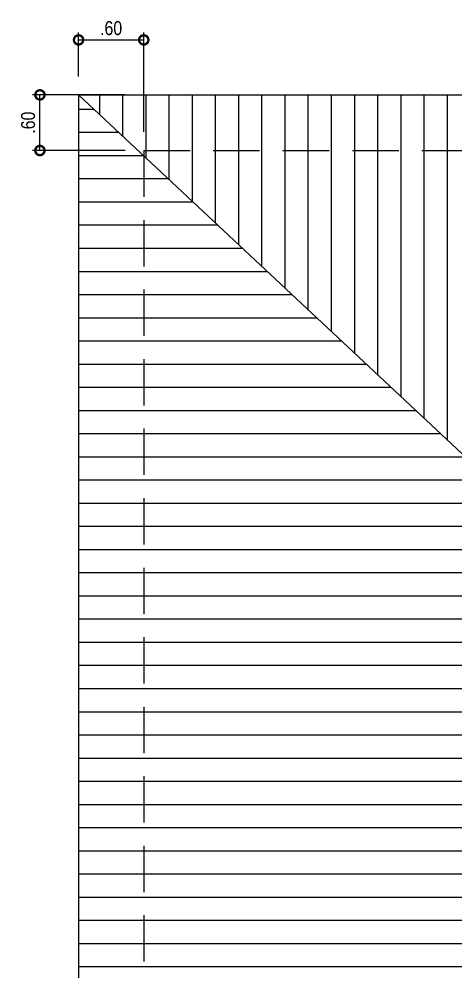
# Model space of a CAD drawing. Extents: x -109 to 1815, y -14679 to 345.
# Drawn here: x -74.04 to -69.32, y -46 to -35.72 of the extents above; entities that cross this region are included whole.
import ezdxf

# ---------------------------------------------------------------- set-up
doc = ezdxf.new("R2010")
doc.units = 0
doc.header["$MEASUREMENT"] = 0
doc.linetypes.add('HIDDEN', pattern=[0.375, 0.25, -0.125])
doc.layers.get('0').update_dxf_attribs({"linetype": 'CONTINUOUS'})
doc.layers.get('DEFPOINTS').update_dxf_attribs({"linetype": 'CONTINUOUS'})
for name, color, linetype in [('COBETURA', 5, 'CONTINUOUS'), ('COTA', 1, 'CONTINUOUS'), ('HATCCOBER', 1, 'CONTINUOUS'), ('PROJCASA', 3, 'HIDDEN')]:
    doc.layers.add(name, color=color, linetype=linetype)
doc.styles.add('SIMPLEX', font='techl___.ttf')
doc.dimstyles.new('50model', dxfattribs={"dimtxt": 0.15, "dimasz": 0.2, "dimexe": 0.08, "dimexo": 0.2, "dimgap": 0.05, "dimtad": 1, "dimzin": 4, "dimdsep": 46, "dimtxsty": 'SIMPLEX', "dimblk1": 'DOTSMALL', "dimblk2": 'DOTSMALL', "dimsah": 1, "dimcen": 0.2, "dimadec": 0, "dimazin": 0, "dimtfac": 1, "dimtmove": 2, "dimatfit": 3, "dimldrblk": 'DOTSMALL', "dimfxl": 1, "dimtvp": 1, "dimtolj": 1, "dimtzin": 0, "dimarcsym": 0})
pattern_1 = [(90, (-63.16715, -22.68858), (-0.25, 2e-17), [])]
pattern_2 = [(180, (-63.16715, -22.68858), (-3e-17, -0.25), [])]

# ---------------------------------------------------------------- blocks, each defined once
blk = doc.blocks.new('_DOTSMALL')
at = {"color": 0, "linetype": 'ByBlock', "ltscale": 0.05, "const_width": 0.5}
blk.add_lwpolyline([(-0.0625, 0, 1), (0.0625, 0, 1)], format="xyb", close=True, dxfattribs=at)
blk = doc.blocks.new('*D169')
at = {"layer": 'COTA', "color": 0, "lineweight": -2, "transparency": 16777216}
for p, q in [((-72.892, -36.535), (-73.892, -36.535)), ((-73.812, -37.135), (-73.812, -36.535)), ((-72.892, -37.135), (-73.892, -37.135))]:
    blk.add_line(p, q, dxfattribs=at)
at = {"layer": 'DEFPOINTS', "color": 0, "transparency": 16777216}
for p in [(-73.812, -36.535), (-72.692, -36.535), (-72.692, -37.135)]:
    blk.add_point(p, dxfattribs=at)
at = {"layer": 'COTA', "color": 0, "lineweight": -2, "transparency": 16777216, "xscale": 0.2, "yscale": 0.2, "zscale": 0.2}
for p, rotation in [((-73.812, -36.535), 90), ((-73.812, -37.135), 270)]:
    blk.add_blockref('_DOTSMALL', p, dxfattribs=dict(at, rotation=rotation))
at = {"layer": 'COTA', "color": 0, "transparency": 16777216, "insert": (-73.939, -36.835), "char_height": 0.15, "attachment_point": 5, "rotation": 90, "style": 'SIMPLEX'}
blk.add_mtext('\\A1;.60', dxfattribs=at)
blk = doc.blocks.new('*D178')
at = {"layer": 'COTA', "color": 0, "lineweight": -2, "transparency": 16777216}
for p, q in [((-73.395, -36.335), (-73.395, -35.862)), ((-72.692, -36.935), (-72.692, -35.862)), ((-73.395, -35.942), (-72.692, -35.942))]:
    blk.add_line(p, q, dxfattribs=at)
at = {"layer": 'DEFPOINTS', "color": 0, "transparency": 16777216}
for p in [(-72.692, -35.942), (-73.395, -36.535), (-72.692, -37.135)]:
    blk.add_point(p, dxfattribs=at)
at = {"layer": 'COTA', "color": 0, "lineweight": -2, "transparency": 16777216, "xscale": 0.2, "yscale": 0.2, "zscale": 0.2, "rotation": 180}
blk.add_blockref('_DOTSMALL', (-73.395, -35.942), dxfattribs=at)
at = {"layer": 'COTA', "color": 0, "lineweight": -2, "transparency": 16777216, "xscale": 0.2, "yscale": 0.2, "zscale": 0.2}
blk.add_blockref('_DOTSMALL', (-72.692, -35.942), dxfattribs=at)
at = {"layer": 'COTA', "color": 0, "transparency": 16777216, "insert": (-73.044, -35.816), "char_height": 0.15, "attachment_point": 5, "style": 'SIMPLEX'}
blk.add_mtext('\\A1;.60', dxfattribs=at)

msp = doc.modelspace()

# ---------------------------------------------------------------- hatches: boundary and pattern name
at = {"layer": 'HATCCOBER'}
h = msp.add_hatch(dxfattribs=at)
h.set_pattern_fill('U', color=256, scale=0.25, angle=90, style=0, pattern_type=0)
h.set_pattern_definition(pattern_1)
h.paths.add_polyline_path([(-73.395, -36.535), (-72.692, -37.194), (-72.692, -37.135), (-50.905, -37.135), (-50.292, -36.535)])
h = msp.add_hatch(dxfattribs=at)
h.set_pattern_fill('U', color=256, scale=0.25, angle=180, style=0, pattern_type=0)
h.set_pattern_definition(pattern_2)
h.paths.add_polyline_path([(-72.692, -37.194), (-72.692, -48.135), (-69.269, -48.135), (-68.983, -40.668)])
h.paths.add_polyline_path([(-68.692, -40.941), (-68.692, -50.192), (-64.267, -45.085)])
h.paths.add_polyline_path([(-67.693, -45.977), (-68.589, -45.46), (-67.693, -44.943)], flags=16)
h.paths.add_polyline_path([(-69.269, -48.135), (-69.292, -48.735), (-69.292, -50.885), (-68.692, -50.192), (-68.692, -48.135)])
h.paths.add_polyline_path([(-72.692, -48.135), (-72.692, -37.194), (-73.395, -36.535), (-73.395, -48.735), (-69.292, -48.735), (-69.269, -48.135)])
h = msp.add_hatch(dxfattribs=at)
h.set_pattern_fill('U', color=256, scale=0.25, angle=90, style=0, pattern_type=0)
h.set_pattern_definition(pattern_1)
h.paths.add_polyline_path([(-72.692, -37.135), (-72.692, -37.194), (-68.692, -40.941), (-68.692, -40.635), (-63.392, -40.635), (-60.392, -40.635), (-60.392, -40.573), (-59.666, -39.847), (-54.68, -39.847), (-54.185, -40.342), (-50.905, -37.135)])
h = msp.add_hatch(dxfattribs=at)
h.set_pattern_fill('U', color=256, scale=0.25, angle=180, style=0, pattern_type=0)
h.set_pattern_definition(pattern_2)
h.paths.add_polyline_path([(-68.692, -40.941), (-72.692, -37.194), (-72.692, -48.135), (-68.692, -48.135)])

# ---------------------------------------------------------------- linework, layer by layer
at = {"layer": 'COBETURA'}
for p, q in [((-73.395, -36.535), (-50.292, -36.535)), ((-73.395, -36.535), (-73.395, -48.735)), ((-64.267, -45.085), (-73.395, -36.535)), ((-73.395, -36.535), (-50.292, -36.535)), ((-73.395, -36.535), (-73.395, -48.735))]:
    msp.add_line(p, q, dxfattribs=at)
at = {"layer": 'PROJCASA', "ltscale": 2}
for q in [(-50.892, -37.135), (-72.692, -48.135)]:
    msp.add_line((-72.692, -37.135), q, dxfattribs=at)

# ---------------------------------------------------------------- dimensions: what is measured, and where the dimension line sits
at = {"layer": 'COTA'}
dim = msp.add_linear_dim(base=(-72.692, -35.942), p1=(-73.395, -36.535), p2=(-72.692, -37.135), text='.60', dimstyle='50model', dxfattribs=at)
dim.commit()
dim.dimension.update_dxf_attribs({"geometry": '*D178', "text_midpoint": (-73.044, -35.816)})
dim = msp.add_linear_dim(base=(-73.812, -36.535), p1=(-72.692, -37.135), p2=(-72.692, -36.535), angle=90, dimstyle='50model', dxfattribs=at)
dim.commit()
dim.dimension.update_dxf_attribs({"geometry": '*D169', "text_midpoint": (-73.939, -36.835)})

doc.saveas('drawing.dxf')
